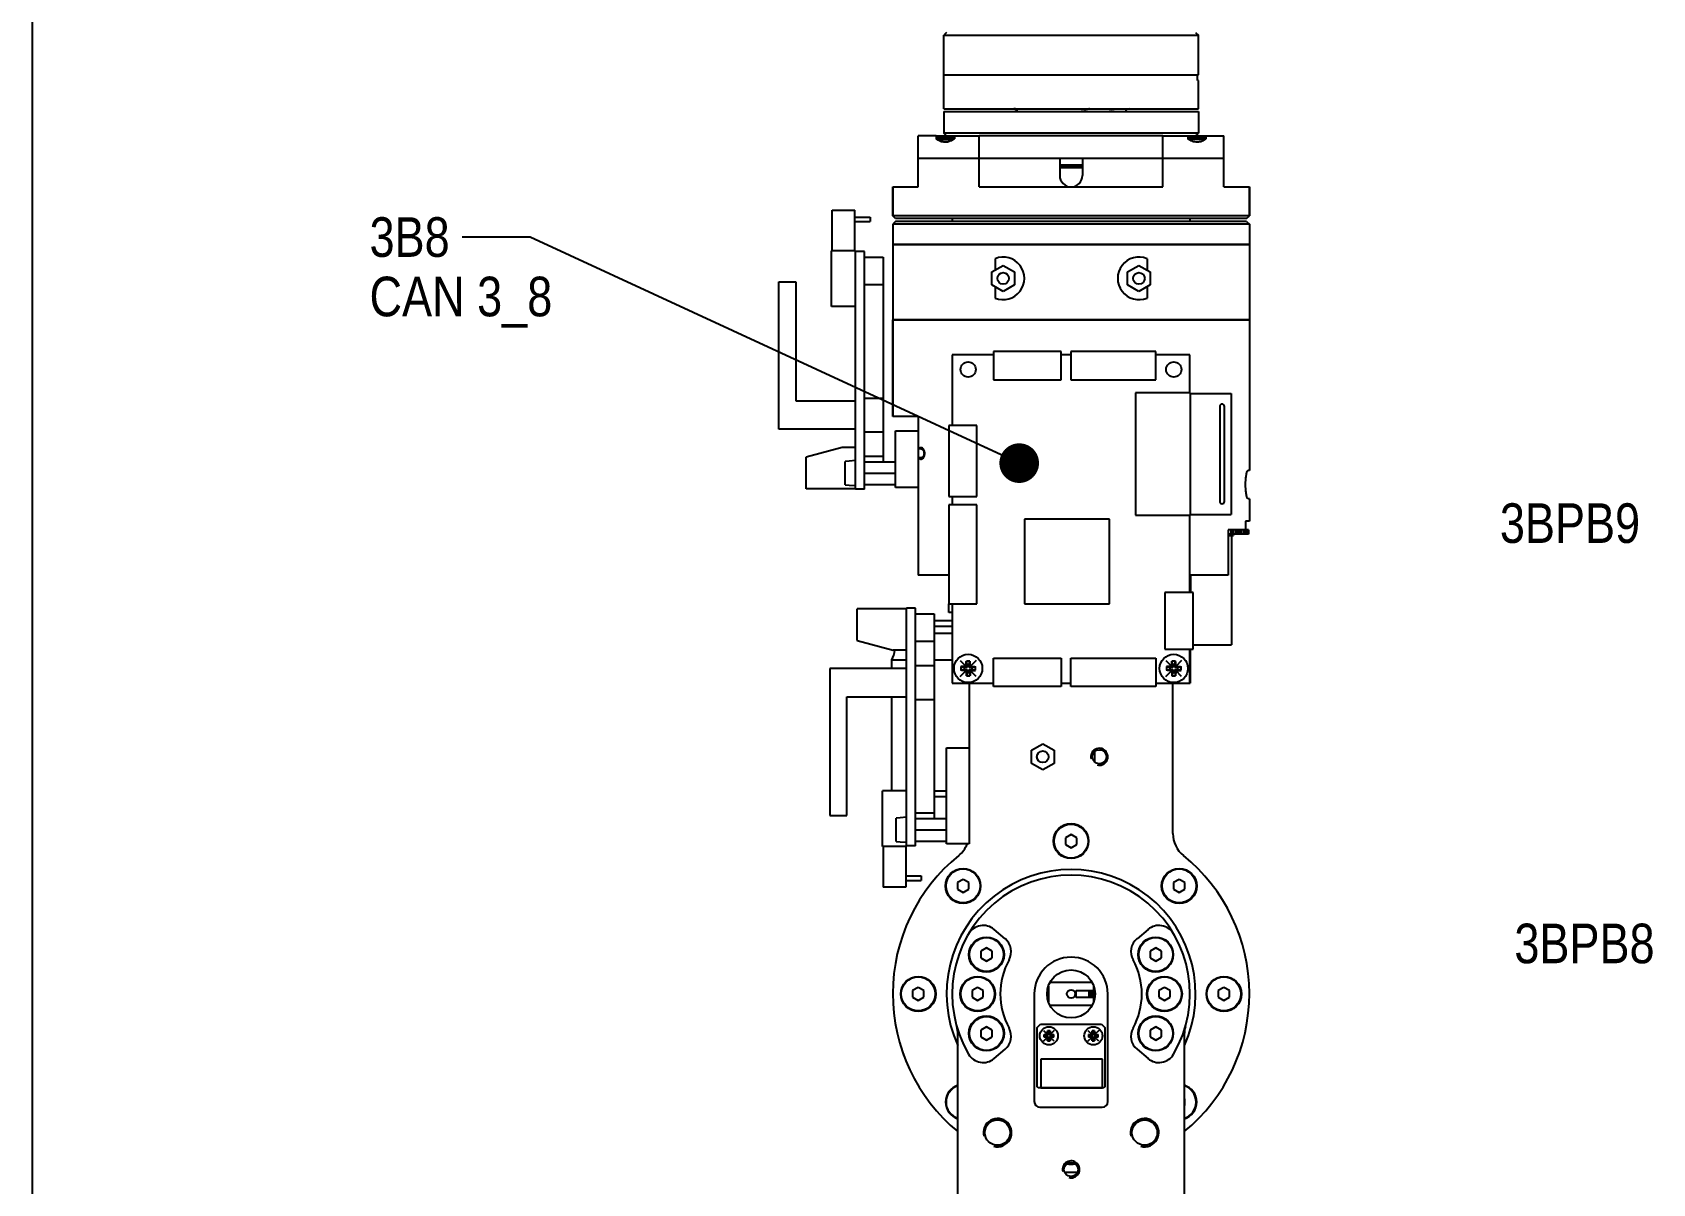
# Model space of a CAD drawing. Header units: millimetres. Extents: x 0 to 594, y 0 to 420.
# Drawn here: x 0 to 143.1, y 218.3 to 320 of the extents above; entities that cross this region are included whole.
import ezdxf

# ---------------------------------------------------------------- set-up
doc = ezdxf.new("R2010")
doc.units = ezdxf.units.MM
doc.header["$LTSCALE"] = 32.67
doc.layers.get('0').update_dxf_attribs({"linetype": 'CONTINUOUS'})
for name, color, linetype in [('AXIS', 7, 'CONTINUOUS'), ('COSMETIC', 7, 'CONTINUOUS'), ('NOTE', 7, 'CONTINUOUS')]:
    doc.layers.add(name, color=color, linetype=linetype)
doc.styles.get("Standard").update_dxf_attribs({"font": 'txt', "width": 0.85})
doc.styles.add('TEXTSTYLE_2', font='txt', dxfattribs={"width": 0.85})
doc.dimstyles.get("Standard").update_dxf_attribs({"dimtxt": 3.5, "dimasz": 3.5, "dimexe": 1.5, "dimexo": 1, "dimtad": 1, "dimtxsty": 'STANDARD', "dimcen": 0.09, "dimadec": 0, "dimazin": 0, "dimtol": 1, "dimtp": 0.01, "dimtm": 0.01, "dimtfac": 1, "dimtofl": 0, "dimtmove": 0, "dimatfit": 3, "dimfxl": 1, "dimtolj": 1, "dimarcsym": 0})

msp = doc.modelspace()

# ---------------------------------------------------------------- linework, layer by layer
at = {"color": 7, "linetype": 'CONTINUOUS'}
for p, q in [((0, 0), (0, 420)), ((80.75, 320.04), (80.5, 319.79)), ((80.5, 319.79), (103, 319.79)), ((102.75, 320.04), (103, 319.79)), ((80.5, 313.29), (80.5, 316.29)), ((80.5, 316.29), (102.93, 316.29)), ((102.93, 315.79), (102.93, 316.29)), ((103, 315.79), (102.93, 315.79)), ((103, 313.29), (103, 315.79)), ((80.5, 313.29), (103, 313.29)), ((87.03, 313.22), (87.03, 313.29)), ((92.92, 313.29), (92.92, 313.22)), ((95.3, 313.29), (95.3, 313.22)), ((78.25, 306.39), (78.25, 310.89)), ((79.85, 310.63), (79.85, 310.74)), ((79.85, 310.74), (81.44, 310.74)), ((79.93, 310.59), (81.35, 310.59)), ((80.75, 310.89), (80.5, 311.14)), ((103, 311.14), (80.5, 311.14)), ((83.64, 306.39), (83.64, 310.89)), ((99.87, 310.89), (83.64, 310.89)), ((99.87, 306.39), (99.87, 310.89)), ((103.65, 310.74), (102.06, 310.74)), ((103.58, 310.59), (102.15, 310.59)), ((102.75, 310.89), (103, 311.14)), ((103.65, 310.63), (103.65, 310.74)), ((105.25, 306.39), (105.25, 310.89)), ((105.25, 308.89), (78.25, 308.89)), ((91.75, 308.31), (90.75, 308.31)), ((92.75, 308.19), (90.75, 308.19)), ((90.75, 308.09), (91.75, 308.09)), ((92.75, 308.31), (91.75, 308.31)), ((76, 306.39), (76, 303.84)), ((76, 306.39), (78.25, 306.39)), ((83.64, 306.39), (99.87, 306.39)), ((105.25, 306.39), (107.5, 306.39)), ((107.5, 306.39), (107.5, 303.84)), ((70.65, 300.73), (70.65, 304.33)), ((70.65, 304.33), (72.65, 304.33)), ((72.65, 300.73), (72.65, 304.33)), ((72.65, 303.73), (74, 303.73)), ((74, 303.73), (74, 303.33)), ((76.25, 303.59), (76, 303.84)), ((107.5, 303.84), (76, 303.84)), ((107.25, 303.59), (76.25, 303.59)), ((107.25, 303.59), (107.5, 303.84)), ((72.65, 303.33), (74, 303.33)), ((76.25, 303.34), (76, 303.09)), ((107.5, 303.09), (76, 303.09)), ((107.25, 303.34), (76.25, 303.34)), ((107.25, 303.34), (107.5, 303.09)), ((70.6, 295.83), (70.6, 300.73)), ((72.7, 300.73), (70.6, 300.73)), ((72.7, 279.68), (72.7, 300.73)), ((73.5, 300.68), (72.7, 300.68)), ((73.5, 279.68), (73.5, 300.68)), ((77.63, 301.31), (77.63, 301.34)), ((78.88, 301.31), (78.88, 301.34)), ((79.85, 301.34), (79.85, 301.31)), ((81.58, 301.31), (81.58, 301.34)), ((82.83, 301.31), (82.83, 301.34)), ((91.13, 301.31), (91.13, 301.34)), ((92.38, 301.31), (92.38, 301.34)), ((100.67, 301.31), (100.67, 301.34)), ((101.92, 301.31), (101.92, 301.34)), ((103.66, 301.34), (103.66, 301.31)), ((104.63, 301.31), (104.63, 301.34)), ((105.88, 301.31), (105.88, 301.34)), ((73.5, 300.18), (75.15, 300.18)), ((75.15, 300.18), (75.15, 282.1)), ((84.75, 298.88), (85.75, 299.46)), ((85.75, 299.46), (86.75, 298.88)), ((96.75, 298.88), (97.75, 299.46)), ((97.75, 299.46), (98.75, 298.88)), ((65.95, 284.99), (65.95, 297.99)), ((65.95, 297.99), (67.45, 297.99)), ((67.45, 297.99), (67.45, 287.49)), ((73.5, 297.76), (75.15, 297.76)), ((84.75, 297.73), (84.75, 298.88)), ((85.75, 297.15), (84.75, 297.73)), ((86.75, 297.73), (85.75, 297.15)), ((86.75, 298.88), (86.75, 297.73)), ((96.75, 297.73), (96.75, 298.88)), ((97.75, 297.15), (96.75, 297.73)), ((98.75, 297.73), (97.75, 297.15)), ((98.75, 298.88), (98.75, 297.73)), ((72.7, 295.83), (70.6, 295.83)), ((76, 286.1), (76, 294.65)), ((81.24, 291.55), (81.24, 285.3)), ((84.89, 291.55), (81.24, 291.55)), ((84.89, 291.85), (84.89, 289.35)), ((90.89, 291.85), (84.89, 291.85)), ((90.89, 289.35), (90.89, 291.85)), ((91.74, 291.55), (90.89, 291.55)), ((91.74, 291.85), (91.74, 289.35)), ((99.24, 291.85), (91.74, 291.85)), ((99.24, 289.35), (99.24, 291.85)), ((102.24, 291.55), (99.24, 291.55)), ((102.24, 288.2), (102.24, 291.55)), ((84.89, 289.35), (90.89, 289.35)), ((91.74, 289.35), (99.24, 289.35)), ((73.5, 287.74), (75.15, 287.74)), ((97.44, 288.2), (97.44, 277.4)), ((102.29, 288.2), (97.44, 288.2)), ((102.29, 277.4), (102.29, 288.2)), ((102.29, 288.15), (105.89, 288.15)), ((105.89, 288.15), (105.89, 277.45)), ((67.45, 287.49), (72.7, 287.49)), ((104.89, 287), (104.89, 278.6)), ((105.29, 278.6), (105.29, 287)), ((72.7, 284.99), (65.95, 284.99)), ((78.25, 286.1), (76, 286.1)), ((76.25, 279.85), (76.25, 284.85)), ((76.25, 284.85), (78.25, 284.85)), ((78.25, 284.85), (78.25, 279.85)), ((80.94, 285.3), (80.94, 279.05)), ((83.44, 285.3), (80.94, 285.3)), ((83.44, 279.05), (83.44, 285.3)), ((73.5, 284.74), (75.15, 284.74)), ((71.53, 283.38), (68.35, 282.53)), ((68.35, 279.73), (68.35, 282.53)), ((72.7, 283.38), (71.53, 283.38)), ((72.15, 282.16), (71.8, 282.13)), ((71.8, 280.06), (71.8, 282.13)), ((72.7, 282.22), (72.15, 282.17)), ((72.15, 282.17), (72.15, 282.16)), ((73.5, 282.6), (75.15, 282.6)), ((73.5, 282.1), (76.25, 282.1)), ((78.49, 283.25), (78.25, 283.25)), ((78.49, 282.45), (78.25, 282.45)), ((73.5, 281.1), (76.25, 281.1)), ((72.7, 279.73), (68.35, 279.73)), ((71.8, 280.06), (72.15, 280.03)), ((72.15, 280.03), (72.15, 280.02)), ((72.7, 279.97), (72.15, 280.02)), ((73.5, 279.68), (72.7, 279.68)), ((73.5, 280.1), (76.25, 280.1)), ((78.25, 279.85), (76.25, 279.85)), ((80.94, 279.05), (83.44, 279.05)), ((80.94, 278.3), (80.94, 269.55)), ((83.44, 278.3), (80.94, 278.3)), ((81.24, 279.05), (81.24, 278.3)), ((83.44, 269.55), (83.44, 278.3)), ((87.64, 277.05), (87.64, 269.55)), ((95.14, 277.05), (87.64, 277.05)), ((95.14, 269.55), (95.14, 277.05)), ((97.44, 277.4), (102.29, 277.4)), ((102.24, 270.55), (102.24, 277.4)), ((102.29, 277.45), (105.89, 277.45)), ((107.16, 276.85), (107.16, 276.1)), ((107.5, 276.85), (107.16, 276.85)), ((105.62, 276.1), (105.62, 272.1)), ((107.16, 276.1), (105.62, 276.1)), ((105.62, 275.6), (106.11, 275.6)), ((105.85, 276.1), (105.85, 275.7)), ((105.91, 275.6), (105.91, 265.95)), ((106.13, 275.7), (106.11, 275.6)), ((106.8, 276.1), (106.8, 275.7)), ((106.8, 275.7), (106.81, 275.7)), ((106.81, 276.1), (106.81, 275.7)), ((80.94, 272.1), (78.25, 272.1)), ((105.62, 272.1), (102.24, 272.1)), ((102.26, 272.1), (102.26, 270.55)), ((102.31, 272.1), (102.31, 270.55)), ((100.04, 270.55), (100.04, 265.55)), ((102.54, 270.55), (100.04, 270.55)), ((102.54, 265.55), (102.54, 270.55)), ((72.85, 266.33), (72.85, 269.13)), ((77.2, 269.13), (72.85, 269.13)), ((77.2, 248.13), (77.2, 269.18)), ((78, 269.18), (77.2, 269.18)), ((78, 248.18), (78, 269.18)), ((80.94, 269.55), (83.44, 269.55)), ((80.96, 268.8), (80.96, 269.55)), ((81.24, 269.55), (81.24, 262.55)), ((87.64, 269.55), (95.14, 269.55)), ((78, 268.68), (79.65, 268.68)), ((79.65, 268.68), (79.65, 250.6)), ((79.65, 268.1), (81.24, 268.1)), ((81.24, 268.8), (80.96, 268.8)), ((72.85, 266.33), (76.03, 265.48)), ((78, 266.26), (79.65, 266.26)), ((79.65, 267.6), (81.24, 267.6)), ((79.65, 266.98), (81.24, 266.98)), ((77.2, 265.48), (76.03, 265.48)), ((100.04, 265.55), (102.54, 265.55)), ((102.24, 262.55), (102.24, 265.55)), ((102.25, 265.55), (102.25, 263.1)), ((102.26, 265.55), (102.26, 262.55)), ((102.54, 265.95), (105.91, 265.95)), ((70.45, 263.86), (70.45, 250.86)), ((77.2, 263.86), (70.45, 263.86)), ((75.91, 263.86), (75.91, 264.61)), ((75.91, 264.61), (77.2, 264.61)), ((78, 264.11), (79.65, 264.11)), ((79.65, 264.61), (81.24, 264.61)), ((82.31, 263.93), (82.02, 264.01)), ((82.31, 263.76), (82.02, 263.69)), ((82.31, 263.93), (82.31, 263.76)), ((82.57, 263.93), (82.31, 263.93)), ((82.31, 263.76), (82.57, 263.76)), ((82.57, 263.93), (82.49, 264.02)), ((82.57, 263.76), (82.49, 263.67)), ((82.57, 264.2), (82.5, 264.49)), ((82.57, 263.5), (82.5, 263.2)), ((82.57, 264.2), (82.57, 263.93)), ((82.75, 264.2), (82.57, 264.2)), ((82.57, 263.76), (82.57, 263.5)), ((82.57, 263.5), (82.75, 263.5)), ((82.75, 264.2), (82.82, 264.49)), ((82.75, 263.93), (82.75, 264.2)), ((82.75, 263.93), (82.84, 264.02)), ((83.01, 263.93), (82.75, 263.93)), ((82.75, 263.5), (82.75, 263.76)), ((82.75, 263.76), (83.01, 263.76)), ((82.75, 263.76), (82.84, 263.67)), ((82.75, 263.5), (82.82, 263.2)), ((83.01, 263.93), (83.3, 264.01)), ((83.01, 263.76), (83.01, 263.93)), ((83.01, 263.76), (83.3, 263.69)), ((84.89, 262.25), (84.89, 264.75)), ((84.89, 264.75), (90.89, 264.75)), ((90.89, 264.75), (90.89, 262.25)), ((91.74, 262.25), (91.74, 264.75)), ((91.74, 264.75), (99.24, 264.75)), ((99.24, 264.75), (99.24, 262.25)), ((100.47, 263.93), (100.18, 264.01)), ((100.47, 263.76), (100.18, 263.69)), ((100.74, 263.93), (100.47, 263.93)), ((100.47, 263.93), (100.47, 263.76)), ((100.47, 263.76), (100.74, 263.76)), ((100.74, 263.93), (100.65, 264.02)), ((100.74, 263.76), (100.65, 263.67)), ((100.74, 264.2), (100.66, 264.49)), ((100.74, 263.5), (100.66, 263.2)), ((100.91, 264.2), (100.74, 264.2)), ((100.74, 264.2), (100.74, 263.93)), ((100.74, 263.76), (100.74, 263.5)), ((100.74, 263.5), (100.91, 263.5)), ((100.91, 264.2), (100.98, 264.49)), ((100.91, 263.93), (100.91, 264.2)), ((100.91, 263.93), (101, 264.02)), ((101.17, 263.93), (100.91, 263.93)), ((100.91, 263.76), (101.17, 263.76)), ((100.91, 263.5), (100.91, 263.76)), ((100.91, 263.76), (101, 263.67)), ((100.91, 263.5), (100.98, 263.2)), ((101.17, 263.93), (101.47, 264.01)), ((101.17, 263.76), (101.17, 263.93)), ((101.17, 263.76), (101.47, 263.69)), ((81.24, 262.55), (84.89, 262.55)), ((82.75, 262.55), (82.75, 248.35)), ((90.89, 262.25), (84.89, 262.25)), ((90.89, 262.55), (91.74, 262.55)), ((99.24, 262.25), (91.74, 262.25)), ((99.24, 262.55), (102.26, 262.55)), ((100.75, 249.27), (100.75, 262.55)), ((102.24, 263.09), (102.25, 263.1)), ((71.95, 250.86), (71.95, 261.36)), ((71.95, 261.36), (77.2, 261.36)), ((75.91, 253.03), (75.91, 261.36)), ((78, 261.11), (79.65, 261.11)), ((80.75, 248.35), (80.75, 256.85)), ((80.75, 256.85), (82.75, 256.85)), ((88.25, 256.62), (89.25, 257.2)), ((88.25, 255.47), (88.25, 256.62)), ((89.25, 257.2), (90.25, 256.62)), ((90.25, 256.62), (90.25, 255.47)), ((93.85, 255.57), (93.85, 256.52)), ((89.25, 254.89), (88.25, 255.47)), ((90.25, 255.47), (89.25, 254.89)), ((75.1, 248.13), (75.1, 253.03)), ((77.2, 253.03), (75.1, 253.03)), ((80.75, 253), (79.65, 253)), ((80.75, 252.5), (79.65, 252.5)), ((70.45, 250.86), (71.95, 250.86)), ((76.65, 250.66), (76.3, 250.63)), ((76.3, 248.56), (76.3, 250.63)), ((77.2, 250.72), (76.65, 250.67)), ((76.65, 250.67), (76.65, 250.66)), ((78, 251.1), (79.65, 251.1)), ((78, 250.6), (80.75, 250.6)), ((78, 249.6), (80.75, 249.6)), ((91.75, 249.17), (91.25, 248.89)), ((92.25, 248.89), (91.75, 249.17)), ((77.2, 248.13), (75.1, 248.13)), ((75.15, 248.13), (75.15, 244.53)), ((76.3, 248.56), (76.65, 248.53)), ((76.65, 248.53), (76.65, 248.52)), ((77.2, 248.47), (76.65, 248.52)), ((77.15, 248.13), (77.15, 244.53)), ((78, 248.18), (77.2, 248.18)), ((78, 248.6), (80.75, 248.6)), ((82.75, 248.35), (80.75, 248.35)), ((91.25, 248.89), (91.25, 248.31)), ((91.25, 248.31), (91.75, 248.02)), ((91.75, 248.02), (92.25, 248.31)), ((92.25, 248.31), (92.25, 248.89)), ((77.15, 245.53), (78.5, 245.53)), ((77.15, 245.13), (78.5, 245.13)), ((78.5, 245.53), (78.5, 245.13)), ((82.21, 245.22), (81.71, 244.93)), ((81.71, 244.93), (81.71, 244.35)), ((82.71, 244.93), (82.21, 245.22)), ((82.71, 244.35), (82.71, 244.93)), ((101.3, 245.22), (100.8, 244.93)), ((100.8, 244.93), (100.8, 244.35)), ((101.8, 244.93), (101.3, 245.22)), ((101.8, 244.35), (101.8, 244.93)), ((77.15, 244.53), (75.15, 244.53)), ((81.71, 244.35), (82.21, 244.07)), ((82.21, 244.07), (82.71, 244.35)), ((100.8, 244.35), (101.3, 244.07)), ((101.3, 244.07), (101.8, 244.35)), ((85.93, 239.98), (84.95, 240.8)), ((98.55, 240.8), (97.58, 239.98)), ((84.28, 239.16), (83.78, 238.87)), ((84.78, 238.87), (84.28, 239.16)), ((99.23, 239.16), (98.73, 238.87)), ((99.73, 238.87), (99.23, 239.16)), ((106.57, 240.44), (106.6, 240.4)), ((83.78, 238.87), (83.78, 238.29)), ((83.78, 238.29), (84.28, 238.01)), ((84.28, 238.01), (84.78, 238.29)), ((84.78, 238.29), (84.78, 238.87)), ((98.73, 238.87), (98.73, 238.29)), ((98.73, 238.29), (99.23, 238.01)), ((99.23, 238.01), (99.73, 238.29)), ((99.73, 238.29), (99.73, 238.87)), ((78.25, 235.67), (77.75, 235.39)), ((77.75, 235.39), (77.75, 234.81)), ((77.75, 234.81), (78.25, 234.52)), ((78.75, 235.39), (78.25, 235.67)), ((78.25, 234.52), (78.75, 234.81)), ((78.75, 234.81), (78.75, 235.39)), ((83.5, 235.67), (83, 235.39)), ((83, 235.39), (83, 234.81)), ((83, 234.81), (83.5, 234.52)), ((84, 235.39), (83.5, 235.67)), ((83.5, 234.52), (84, 234.81)), ((84, 234.81), (84, 235.39)), ((88.5, 235.1), (88.5, 225.6)), ((89.75, 235.8), (89.75, 234.39)), ((93.5, 236.1), (90, 236.1)), ((92.2, 235.4), (93.71, 235.4)), ((92.2, 234.8), (92.2, 235.4)), ((93.71, 234.8), (92.2, 234.8)), ((93.35, 234.8), (93.35, 235.4)), ((93.35, 235.25), (93.87, 235.25)), ((93.87, 235.1), (93.35, 235.1)), ((93.87, 234.95), (93.35, 234.95)), ((93.71, 235.4), (93.71, 235.25)), ((93.71, 234.8), (93.71, 234.95)), ((93.75, 235.4), (93.75, 235.8)), ((93.75, 235.25), (93.75, 235.25)), ((93.75, 234.94), (93.75, 234.95)), ((93.75, 234.39), (93.75, 234.79)), ((95, 225.6), (95, 235.1)), ((100, 235.67), (99.5, 235.39)), ((99.5, 235.39), (99.5, 234.81)), ((99.5, 234.81), (100, 234.52)), ((100.5, 235.39), (100, 235.67)), ((100, 234.52), (100.5, 234.81)), ((100.5, 234.81), (100.5, 235.39)), ((105.25, 235.67), (104.75, 235.39)), ((104.75, 235.39), (104.75, 234.81)), ((104.75, 234.81), (105.25, 234.52)), ((105.75, 235.39), (105.25, 235.67)), ((105.25, 234.52), (105.75, 234.81)), ((105.75, 234.81), (105.75, 235.39)), ((90, 234.1), (93.5, 234.1)), ((84.28, 232.19), (83.78, 231.9)), ((83.78, 231.9), (83.78, 231.32)), ((84.78, 231.9), (84.28, 232.19)), ((84.78, 231.32), (84.78, 231.9)), ((88.75, 232.14), (89.05, 232.44)), ((88.75, 226.9), (88.75, 232.14)), ((89.05, 232.44), (94.44, 232.44)), ((94.44, 232.44), (94.74, 232.14)), ((94.74, 232.14), (94.74, 226.9)), ((99.23, 232.19), (98.73, 231.9)), ((98.73, 231.9), (98.73, 231.32)), ((99.73, 231.9), (99.23, 232.19)), ((99.73, 231.32), (99.73, 231.9)), ((81.75, 213.1), (81.75, 231.53)), ((83.78, 231.32), (84.28, 231.03)), ((84.28, 231.03), (84.78, 231.32)), ((89.55, 231.46), (89.36, 231.51)), ((89.55, 231.34), (89.36, 231.29)), ((89.73, 231.46), (89.55, 231.46)), ((89.55, 231.46), (89.55, 231.34)), ((89.55, 231.34), (89.73, 231.34)), ((89.73, 231.46), (89.67, 231.52)), ((89.73, 231.34), (89.67, 231.28)), ((89.73, 231.63), (89.68, 231.83)), ((89.73, 231.16), (89.68, 230.96)), ((89.85, 231.63), (89.73, 231.63)), ((89.73, 231.63), (89.73, 231.46)), ((89.73, 231.34), (89.73, 231.16)), ((89.73, 231.16), (89.85, 231.16)), ((89.85, 231.63), (89.9, 231.83)), ((89.85, 231.46), (89.85, 231.63)), ((89.85, 231.46), (89.91, 231.52)), ((90.03, 231.46), (89.85, 231.46)), ((89.85, 231.34), (90.03, 231.34)), ((89.85, 231.34), (89.91, 231.28)), ((89.85, 231.16), (89.85, 231.34)), ((89.85, 231.16), (89.9, 230.96)), ((90.03, 231.46), (90.23, 231.51)), ((90.03, 231.34), (90.03, 231.46)), ((90.03, 231.34), (90.23, 231.29)), ((93.48, 231.46), (93.28, 231.51)), ((93.48, 231.34), (93.28, 231.29)), ((93.66, 231.46), (93.48, 231.46)), ((93.48, 231.46), (93.48, 231.34)), ((93.48, 231.34), (93.66, 231.34)), ((93.66, 231.46), (93.6, 231.52)), ((93.66, 231.34), (93.6, 231.28)), ((93.66, 231.63), (93.61, 231.83)), ((93.66, 231.16), (93.61, 230.96)), ((93.77, 231.63), (93.66, 231.63)), ((93.66, 231.63), (93.66, 231.46)), ((93.66, 231.34), (93.66, 231.16)), ((93.66, 231.16), (93.77, 231.16)), ((93.77, 231.63), (93.82, 231.83)), ((93.77, 231.46), (93.77, 231.63)), ((93.77, 231.46), (93.83, 231.52)), ((93.95, 231.46), (93.77, 231.46)), ((93.77, 231.34), (93.95, 231.34)), ((93.77, 231.34), (93.83, 231.28)), ((93.77, 231.16), (93.77, 231.34)), ((93.77, 231.16), (93.82, 230.96)), ((93.95, 231.46), (94.15, 231.51)), ((93.95, 231.34), (93.95, 231.46)), ((93.95, 231.34), (94.15, 231.29)), ((98.73, 231.32), (99.23, 231.03)), ((99.23, 231.03), (99.73, 231.32)), ((101.75, 231.53), (101.75, 213.1)), ((76.9, 229.79), (76.94, 229.75)), ((84.95, 229.39), (85.93, 230.21)), ((94.53, 229.35), (89.07, 229.35)), ((89.07, 229.35), (89.07, 226.81)), ((94.53, 226.81), (94.53, 229.35)), ((97.58, 230.21), (98.55, 229.39)), ((88.85, 226.8), (88.75, 226.9)), ((94.64, 226.8), (88.85, 226.8)), ((89.07, 226.81), (94.53, 226.81)), ((94.74, 226.9), (94.64, 226.8)), ((81.75, 225.87), (81.71, 225.84)), ((81.71, 225.84), (81.71, 225.26)), ((81.71, 225.26), (81.75, 225.24)), ((89, 225.1), (94.5, 225.1)), ((101.8, 225.84), (101.75, 225.87)), ((101.75, 225.24), (101.8, 225.26)), ((101.8, 225.26), (101.8, 225.84))]:
    msp.add_line(p, q, dxfattribs=at)
at = {"color": 6, "linetype": 'CONTINUOUS'}
for p, q in [((106.8, 275.7), (105.62, 275.7)), ((106.05, 276.1), (106.05, 275.7)), ((106.24, 276.1), (106.24, 275.7)), ((106.41, 276.1), (106.41, 275.7)), ((106.56, 276.1), (106.56, 275.7)), ((106.69, 276.1), (106.69, 275.7)), ((106.78, 276.1), (106.78, 275.7)), ((107.41, 275.7), (106.81, 275.7)), ((107.02, 276.1), (107.02, 275.7)), ((107.41, 276.1), (107.16, 276.1)), ((107.19, 276.1), (107.19, 275.7)), ((107.31, 276.1), (107.31, 275.7)), ((107.39, 276.1), (107.39, 275.7)), ((107.41, 276.1), (107.41, 275.7))]:
    msp.add_line(p, q, dxfattribs=at)
at = {"color": 2, "linetype": 'CONTINUOUS'}
for p, q in [((106.59, 240.39), (106.6, 240.4)), ((76.92, 229.81), (76.9, 229.79))]:
    msp.add_line(p, q, dxfattribs=at)
at = {"color": 7, "linetype": 'CONTINUOUS'}
for centre, radius in [((82.66, 263.85), 1.25), ((100.82, 263.85), 1.25), ((91.75, 248.6), 1.5), ((82.21, 244.64), 1.5), ((101.3, 244.64), 1.5), ((84.28, 238.58), 1.5), ((99.23, 238.58), 1.55), ((99.23, 238.58), 1.5), ((78.25, 235.1), 1.5), ((83.5, 235.1), 1.5), ((91.75, 235.1), 2.12), ((100, 235.1), 1.55), ((100, 235.1), 1.5), ((105.25, 235.1), 1.5), ((91.75, 235.1), 0.375), ((84.28, 231.61), 1.5), ((89.79, 231.4), 0.8), ((93.72, 231.4), 0.8), ((99.23, 231.61), 1.55), ((99.23, 231.61), 1.5)]:
    msp.add_circle(centre, radius, dxfattribs=at)
for centre, radius, start, end in [((86.63, 312.91), 0.375, 19.5701, 85.249), ((96.88, 312.91), 0.375, 90, 160.4299), ((105.09, 287), 0.2, 0, 180), ((105.09, 278.6), 0.2, 180, 360), ((73.71, 265.8), 2.5, 331.6424, 352.6443), ((82.62, 251.68), 12.35, 90.6203, 92.7951), ((85.88, 263.85), 3.87, 177.6177, 180.001), ((85.87, 263.85), 3.86, 179.9958, 182.3856), ((94.83, 263.81), 12.35, 180.6203, 182.7951), ((82.66, 260.63), 3.87, 87.6171, 92.3829), ((70.49, 263.89), 12.35, 0.6203, 2.7951), ((82.7, 276.02), 12.35, 270.6203, 272.7951), ((79.45, 263.85), 3.86, 359.9958, 2.3856), ((79.44, 263.85), 3.87, 357.6177, 0.001), ((100.78, 251.68), 12.35, 90.6203, 92.7951), ((104.04, 263.85), 3.87, 177.6177, 180.001), ((104.03, 263.85), 3.86, 179.9958, 182.3856), ((112.99, 263.81), 12.35, 180.6203, 182.7951), ((100.82, 260.63), 3.87, 87.6171, 92.3829), ((88.65, 263.89), 12.35, 0.6203, 2.7951), ((100.86, 276.02), 12.35, 270.6203, 272.7951), ((97.61, 263.85), 3.86, 359.9958, 2.3856), ((97.6, 263.85), 3.87, 357.6177, 0.001), ((82.66, 267.07), 3.87, 267.6171, 272.3829), ((100.82, 267.07), 3.87, 267.6171, 272.3829), ((103.25, 249.27), 2.5, 180, 230.9398), ((80.25, 249.27), 2.5, 309.0602, 338.2702), ((91.75, 235.1), 15.75, 129.0602, 230.5709), ((91.75, 235.1), 15.75, 309.4291, 50.9398), ((91.75, 235.1), 11, 335.5132, 204.4868), ((91.75, 235.1), 10.5, 329.5941, 210.4059), ((83.99, 239.65), 1.5, 50, 149.5941), ((99.51, 239.65), 1.5, 30.4059, 130), ((84.96, 238.84), 1.5, 331.1599, 50), ((98.54, 238.84), 1.5, 130, 208.8401), ((91.75, 235.1), 6.25, 151.1599, 208.8401), ((91.75, 235.1), 3.25, 0, 180), ((91.75, 235.1), 6.25, 331.1599, 28.8401), ((90, 235.85), 0.25, 90, 123.501), ((93.5, 235.85), 0.25, 56.499, 90), ((93.71, 235.57), 0.175, 270, 317.7474), ((93.71, 235.57), 0.325, 270, 299.2019), ((93.71, 234.62), 0.325, 60.7981, 90), ((93.71, 234.62), 0.175, 42.2526, 90), ((90, 234.35), 0.25, 236.499, 270), ((93.5, 234.35), 0.25, 270, 303.501), ((79.25, 231.53), 2.5, 0, 15.9424), ((84.96, 231.36), 1.5, 310, 28.8401), ((98.54, 231.36), 1.5, 151.1599, 230), ((104.25, 231.53), 2.5, 164.0576, 180), ((91.88, 231.4), 2.53, 177.535, 180.0011), ((91.87, 231.4), 2.52, 179.9953, 182.4686), ((89.79, 229.31), 2.53, 87.5344, 92.4656), ((89.79, 233.49), 2.53, 267.5344, 272.4656), ((87.71, 231.4), 2.52, 359.9953, 2.4686), ((87.7, 231.4), 2.53, 357.535, 0.0011), ((95.81, 231.4), 2.53, 177.535, 180.0011), ((95.8, 231.4), 2.52, 179.9953, 182.4686), ((93.72, 229.31), 2.53, 87.5344, 92.4656), ((93.72, 233.49), 2.53, 267.5344, 272.4656), ((91.63, 231.4), 2.52, 359.9953, 2.4686), ((91.62, 231.4), 2.53, 357.535, 0.0011), ((83.99, 230.54), 1.5, 210.4059, 310), ((99.51, 230.54), 1.5, 230, 329.5941), ((82.21, 225.55), 1.5, 107.7063, 252.2937), ((101.3, 225.55), 1.5, 287.7063, 72.2937), ((89, 225.6), 0.5, 180, 270), ((94.5, 225.6), 0.5, 270, 360), ((91.75, 235.1), 15.75, 267.8704, 272.1296), ((91.75, 221.6), 1.5, 257.9726, 282.0274)]:
    msp.add_arc(centre, radius, start, end, dxfattribs=at)
at = {"color": 2, "linetype": 'CONTINUOUS'}
for centre, radius in [((94.25, 256.05), 0.75), ((85.25, 222.85), 1.25), ((98.25, 222.85), 1.25), ((91.75, 219.6), 0.75)]:
    msp.add_arc(centre, radius, 255, 195, dxfattribs=at)
at = {"color": 7, "linetype": 'CONTINUOUS'}
for points, knots in [([(87, 313.22), (86.98, 313.22), (86.94, 313.24), (86.86, 313.27), (86.78, 313.29), (86.73, 313.29)], [0, 0, 0, 0, 0.181803, 0.419167, 1, 1, 1, 1]), ([(87.03, 313.22), (87.03, 313.22), (87.03, 313.22), (87.02, 313.21), (87.01, 313.21), (87, 313.22), (87, 313.22)], [0, 0, 0, 0, 0.157668, 0.336948, 0.611059, 1, 1, 1, 1]), ([(93.18, 313.24), (93.14, 313.23), (93.05, 313.21), (92.96, 313.21), (92.92, 313.22)], [0, 0, 0, 0, 0.515082, 1, 1, 1, 1]), ([(93.39, 313.29), (93.36, 313.29), (93.29, 313.27), (93.22, 313.25), (93.18, 313.24)], [0, 0, 0, 0, 0.450746, 1, 1, 1, 1]), ([(95.12, 313.27), (95.12, 313.28), (95.12, 313.29), (95.13, 313.29), (95.14, 313.29)], [0, 0, 0, 0, 0.429189, 1, 1, 1, 1]), ([(95.3, 313.22), (95.28, 313.22), (95.23, 313.21), (95.17, 313.22), (95.13, 313.24), (95.12, 313.26), (95.12, 313.27)], [0, 0, 0, 0, 0.37501, 0.662822, 0.868707, 1, 1, 1, 1]), ([(82.49, 263.67), (82.45, 263.67), (82.29, 263.68), (82.13, 263.68), (82.02, 263.69)], [0, 0, 0, 0, 0.258563, 1, 1, 1, 1]), ([(82.49, 264.02), (82.49, 264.06), (82.49, 264.22), (82.5, 264.37), (82.5, 264.49)], [0, 0, 0, 0, 0.258563, 1, 1, 1, 1]), ([(82.84, 263.67), (82.84, 263.63), (82.83, 263.48), (82.83, 263.32), (82.82, 263.2)], [0, 0, 0, 0, 0.258563, 1, 1, 1, 1]), ([(82.84, 264.02), (82.88, 264.02), (83.03, 264.02), (83.19, 264.01), (83.3, 264.01)], [0, 0, 0, 0, 0.258563, 1, 1, 1, 1]), ([(100.65, 263.67), (100.61, 263.67), (100.45, 263.68), (100.3, 263.68), (100.18, 263.69)], [0, 0, 0, 0, 0.258563, 1, 1, 1, 1]), ([(100.65, 264.02), (100.65, 264.06), (100.65, 264.22), (100.66, 264.37), (100.66, 264.49)], [0, 0, 0, 0, 0.258563, 1, 1, 1, 1]), ([(101, 263.67), (101, 263.63), (100.99, 263.48), (100.99, 263.32), (100.98, 263.2)], [0, 0, 0, 0, 0.258563, 1, 1, 1, 1]), ([(101, 264.02), (101.04, 264.02), (101.19, 264.02), (101.35, 264.01), (101.47, 264.01)], [0, 0, 0, 0, 0.258563, 1, 1, 1, 1]), ([(89.36, 231.51), (89.38, 231.51), (89.49, 231.51), (89.59, 231.51), (89.67, 231.52)], [0, 0, 0, 0, 0.238682, 1, 1, 1, 1]), ([(89.67, 231.28), (89.64, 231.28), (89.54, 231.28), (89.43, 231.28), (89.36, 231.29)], [0, 0, 0, 0, 0.259379, 1, 1, 1, 1]), ([(89.67, 231.52), (89.67, 231.54), (89.67, 231.65), (89.68, 231.75), (89.68, 231.83)], [0, 0, 0, 0, 0.259379, 1, 1, 1, 1]), ([(89.68, 230.96), (89.68, 230.99), (89.68, 231.09), (89.67, 231.2), (89.67, 231.28)], [0, 0, 0, 0, 0.238682, 1, 1, 1, 1]), ([(89.9, 231.83), (89.9, 231.81), (89.91, 231.7), (89.91, 231.6), (89.91, 231.52)], [0, 0, 0, 0, 0.238682, 1, 1, 1, 1]), ([(89.91, 231.28), (89.91, 231.25), (89.91, 231.15), (89.9, 231.04), (89.9, 230.96)], [0, 0, 0, 0, 0.259379, 1, 1, 1, 1]), ([(89.91, 231.52), (89.94, 231.52), (90.04, 231.51), (90.15, 231.51), (90.23, 231.51)], [0, 0, 0, 0, 0.259379, 1, 1, 1, 1]), ([(90.23, 231.29), (90.2, 231.29), (90.09, 231.28), (89.99, 231.28), (89.91, 231.28)], [0, 0, 0, 0, 0.238682, 1, 1, 1, 1]), ([(93.28, 231.51), (93.31, 231.51), (93.41, 231.51), (93.52, 231.51), (93.6, 231.52)], [0, 0, 0, 0, 0.238682, 1, 1, 1, 1]), ([(93.6, 231.28), (93.57, 231.28), (93.46, 231.28), (93.36, 231.28), (93.28, 231.29)], [0, 0, 0, 0, 0.259379, 1, 1, 1, 1]), ([(93.6, 231.52), (93.6, 231.54), (93.6, 231.65), (93.6, 231.75), (93.61, 231.83)], [0, 0, 0, 0, 0.259379, 1, 1, 1, 1]), ([(93.61, 230.96), (93.61, 230.99), (93.6, 231.09), (93.6, 231.2), (93.6, 231.28)], [0, 0, 0, 0, 0.238682, 1, 1, 1, 1]), ([(93.82, 231.83), (93.83, 231.81), (93.83, 231.7), (93.83, 231.6), (93.83, 231.52)], [0, 0, 0, 0, 0.238682, 1, 1, 1, 1]), ([(93.83, 231.28), (93.83, 231.25), (93.83, 231.15), (93.83, 231.04), (93.82, 230.96)], [0, 0, 0, 0, 0.259379, 1, 1, 1, 1]), ([(93.83, 231.52), (93.86, 231.52), (93.97, 231.51), (94.07, 231.51), (94.15, 231.51)], [0, 0, 0, 0, 0.259379, 1, 1, 1, 1]), ([(94.15, 231.29), (94.13, 231.29), (94.02, 231.28), (93.91, 231.28), (93.83, 231.28)], [0, 0, 0, 0, 0.238682, 1, 1, 1, 1])]:
    msp.add_open_spline(points, degree=3, knots=knots, dxfattribs=at)
for points in [[(92.38, 313.29), (92.56, 313.29), (92.74, 313.26), (92.92, 313.22)], [(95.3, 313.22), (95.48, 313.26), (95.66, 313.29), (95.84, 313.29)]]:
    msp.add_open_spline(points, degree=3, dxfattribs=at)
at = {"color": 2, "linetype": 'CONTINUOUS'}
for points, knots in [([(78.83, 282.85), (78.83, 282.89), (78.82, 282.99), (78.78, 283.12), (78.71, 283.24), (78.62, 283.32), (78.51, 283.36), (78.41, 283.34), (78.34, 283.29), (78.31, 283.25), (78.31, 283.25)], [0, 0, 0, 0, 0.13885, 0.2777, 0.416551, 0.555401, 0.694251, 0.833101, 0.971952, 1, 1, 1, 1]), ([(78.31, 282.45), (78.31, 282.44), (78.34, 282.41), (78.41, 282.36), (78.51, 282.34), (78.62, 282.38), (78.71, 282.46), (78.78, 282.57), (78.82, 282.71), (78.83, 282.8), (78.83, 282.85)], [0, 0, 0, 0, 0.027421, 0.166361, 0.305301, 0.444241, 0.58318, 0.72212, 0.86106, 1, 1, 1, 1])]:
    msp.add_open_spline(points, degree=3, knots=knots, dxfattribs=at)
at = {"layer": 'AXIS', "color": 7, "linetype": 'CONTINUOUS'}
for p, q in [((80.5, 316.29), (80.5, 319.79)), ((103, 316.29), (103, 319.79)), ((80.5, 316.29), (103, 316.29)), ((80.5, 313.04), (80.5, 311.14)), ((80.5, 313.04), (103, 313.04)), ((103, 313.04), (103, 311.14)), ((79.84, 310.89), (78.25, 310.89)), ((79.84, 310.89), (79.84, 310.64)), ((79.86, 310.89), (83.64, 310.89)), ((81.44, 310.89), (81.44, 310.64)), ((99.87, 310.89), (103.64, 310.89)), ((102.06, 310.89), (102.06, 310.64)), ((103.66, 310.89), (103.66, 310.64)), ((103.66, 310.89), (105.25, 310.89)), ((90.75, 308.89), (83.64, 308.89)), ((90.75, 308.89), (90.75, 307.39)), ((91.75, 308.09), (92.75, 308.09)), ((92.75, 308.89), (92.75, 307.39)), ((99.87, 308.89), (92.75, 308.89)), ((76, 303.84), (76, 306.39)), ((107.5, 303.84), (107.5, 306.39)), ((81.25, 303.59), (81.25, 303.34)), ((102.25, 303.59), (102.25, 303.34)), ((76, 303.09), (76, 301.34)), ((107.5, 303.09), (107.5, 301.34)), ((76, 301.34), (107.5, 301.34)), ((76, 301.31), (76, 294.66)), ((76, 301.31), (107.5, 301.31)), ((79.85, 301.31), (79.85, 301.34)), ((103.66, 301.31), (103.66, 301.34)), ((107.5, 301.31), (107.5, 294.66)), ((85.04, 300.04), (85.04, 299.05)), ((98.46, 300.04), (98.46, 299.05)), ((85.04, 297.56), (85.04, 296.57)), ((98.46, 297.56), (98.46, 296.57)), ((76, 294.66), (107.5, 294.66)), ((76, 294.65), (76, 286.1)), ((107.5, 294.65), (76, 294.65)), ((76.75, 294.65), (76.75, 294.66)), ((106.75, 294.65), (106.75, 294.66)), ((107.5, 294.65), (107.5, 281.35)), ((78.25, 286.1), (78.25, 284.85)), ((107.5, 281.35), (107.38, 281.35)), ((78.25, 279.85), (78.25, 272.1)), ((107.5, 278.85), (107.38, 278.85)), ((107.5, 278.85), (107.5, 276.85)), ((75.91, 263.86), (75.91, 264.61)), ((75.91, 253.03), (75.91, 261.36)), ((93.85, 255.57), (93.85, 256.52))]:
    msp.add_line(p, q, dxfattribs=at)
for centre, radius in [((85.75, 298.31), 0.512), ((97.75, 298.31), 0.512), ((82.66, 290.26), 0.675), ((100.82, 290.26), 0.675), ((89.25, 256.05), 0.512), ((94.25, 256.05), 0.625), ((91.75, 248.6), 1.55), ((82.21, 244.64), 1.55), ((101.3, 244.64), 1.55), ((84.28, 238.58), 1.55), ((78.25, 235.1), 1.55), ((83.5, 235.1), 1.55), ((105.25, 235.1), 1.55), ((84.28, 231.61), 1.55), ((85.25, 222.85), 1.12), ((98.25, 222.85), 1.12), ((91.75, 219.6), 0.625)]:
    msp.add_circle(centre, radius, dxfattribs=at)
for centre, radius, start, end in [((91.75, 307.39), 1, 180, 360), ((85.75, 298.31), 1.88, 247.8082, 112.1918), ((97.75, 298.31), 1.88, 67.8082, 292.1918), ((82.21, 225.55), 1.55, 107.134, 252.866), ((101.3, 225.55), 1.55, 287.134, 72.866), ((91.75, 221.6), 1.55, 256.4681, 283.5319)]:
    msp.add_arc(centre, radius, start, end, dxfattribs=at)
for points, knots in [([(81.44, 310.64), (81.32, 310.55), (81.12, 310.44), (80.83, 310.35), (80.62, 310.33), (80.41, 310.35), (80.14, 310.44), (79.96, 310.55), (79.84, 310.64)], [0, 0, 0, 0, 0.266712, 0.392996, 0.514918, 0.634614, 0.754613, 1, 1, 1, 1]), ([(103.66, 310.64), (103.55, 310.55), (103.37, 310.44), (103.1, 310.35), (102.89, 310.33), (102.68, 310.35), (102.39, 310.44), (102.19, 310.55), (102.06, 310.64)], [0, 0, 0, 0, 0.24539, 0.365396, 0.485089, 0.607014, 0.733292, 1, 1, 1, 1]), ([(78.49, 283.25), (78.53, 283.25), (78.6, 283.22), (78.68, 283.14), (78.74, 283.01), (78.76, 282.9), (78.76, 282.85)], [0, 0, 0, 0, 0.184009, 0.404891, 0.679853, 1, 1, 1, 1]), ([(78.76, 282.85), (78.76, 282.79), (78.74, 282.69), (78.68, 282.56), (78.6, 282.47), (78.53, 282.45), (78.49, 282.45)], [0, 0, 0, 0, 0.320143, 0.595099, 0.815993, 1, 1, 1, 1]), ([(107.38, 278.85), (107.36, 278.85), (107.33, 278.88), (107.3, 278.95), (107.27, 279.07), (107.22, 279.29), (107.18, 279.64), (107.16, 280.1), (107.18, 280.55), (107.22, 280.9), (107.27, 281.13), (107.3, 281.24), (107.33, 281.31), (107.36, 281.35), (107.38, 281.35)], [0, 0, 0, 0, 0.015838, 0.046519, 0.093161, 0.154587, 0.313187, 0.500002, 0.686817, 0.845416, 0.90684, 0.953482, 0.984162, 1, 1, 1, 1])]:
    msp.add_open_spline(points, degree=3, knots=knots, dxfattribs=at)
at = {"layer": 'COSMETIC', "color": 7, "linetype": 'CONTINUOUS'}
for p, q in [((81.96, 264.55), (82.49, 264.02)), ((81.96, 263.15), (82.49, 263.67)), ((83.36, 264.55), (82.84, 264.02)), ((83.36, 263.15), (82.84, 263.67)), ((100.12, 264.55), (100.65, 264.02)), ((100.12, 263.15), (100.65, 263.67)), ((101.52, 264.55), (101, 264.02)), ((101.52, 263.15), (101, 263.67)), ((89.32, 231.87), (89.67, 231.52)), ((90.27, 231.87), (89.91, 231.52)), ((93.24, 231.87), (93.6, 231.52)), ((94.19, 231.87), (93.83, 231.52)), ((89.32, 230.92), (89.67, 231.28)), ((90.27, 230.92), (89.91, 231.28)), ((93.24, 230.92), (93.6, 231.28)), ((94.19, 230.92), (93.83, 231.28))]:
    msp.add_line(p, q, dxfattribs=at)

# ---------------------------------------------------------------- texts
at = {"layer": 'NOTE', "color": 2, "linetype": 'CONTINUOUS', "char_height": 3.5, "attachment_point": 1, "line_spacing_factor": 0.9, "style": 'TEXTSTYLE_2'}
for s, insert, width in [('3B8\\PCAN 3_8', (29.78, 303.71), 29.0063), ('3BPB9', (129.63, 278.44), 20.4531), ('3BPB8', (130.91, 241.31), 20.4531)]:
    msp.add_mtext(s, dxfattribs=dict(at, insert=insert, width=width))

# ---------------------------------------------------------------- leaders
at = {"layer": 'NOTE', "color": 2, "linetype": 'CONTINUOUS'}
msp.add_leader([(87.17, 281.99), (43.96, 301.96), (37.96, 301.96)], dimstyle='STANDARD', override={"dimtad": 0, "dimldrblk": 'DOT'}, dxfattribs=at)

doc.saveas('drawing.dxf')
